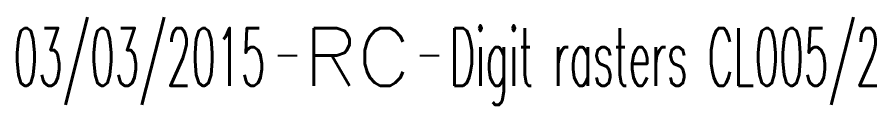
# Model space of a CAD drawing. Header units: millimetres. Extents: x 150000 to 151000, y 126510 to 127007.
# Drawn here: x 150441.15 to 150463.52, y 126760.16 to 126762.45 of the extents above; entities that cross this region are included whole.
import ezdxf
from ezdxf.enums import TextEntityAlignment as Align

# ---------------------------------------------------------------- set-up
doc = ezdxf.new("R2010")
doc.units = ezdxf.units.MM
doc.layers.get('0').update_dxf_attribs({"linetype": 'CONTINUOUS'})
doc.layers.add('G_910', color=7, linetype='CONTINUOUS')
doc.styles.get("Standard").update_dxf_attribs({"font": 'romans.shx', "width": 0.85})

# ---------------------------------------------------------------- blocks, each defined once
blk = doc.blocks.new('GIS_MODF')
at = {"color": 0, "linetype": 'Continuous', "flags": 128}
for points in [[(-2.176, -0.014), (-1.676, -0.014)], [(1.519, -0.014), (2.019, -0.014)]]:
    blk.add_lwpolyline(points, dxfattribs=at)
at = {"color": 0, "linetype": 'Continuous', "width": 0.5}
blk.add_attdef('DATE', text='', height=1.5, dxfattribs=at).set_placement((-2.502, -0.798), align=Align.RIGHT)
at = {"color": 0, "linetype": 'Continuous', "width": 1.771291}
blk.add_attdef('USER', text='', height=1.5, dxfattribs=at).set_placement((-1.507, -0.798), (1.276, -0.798), align=Align.FIT)
at = {"color": 0, "linetype": 'Continuous', "width": 0.5}
blk.add_attdef('DESC', (2.289, -0.798), '', height=1.5, dxfattribs=at)

msp = doc.modelspace()

# ---------------------------------------------------------------- block references
at = {"layer": 'G_910', "linetype": 'Continuous'}
ref = msp.add_blockref('GIS_MODF', (150450.11, 126761.461), dxfattribs=at)
ref.add_attrib('DATE', '03/03/2015', dxfattribs={"layer": '0', "color": 0, "linetype": 'Continuous', "height": 1.5, "width": 0.5}).set_placement((150447.608, 126760.662), align=Align.RIGHT)
ref.add_attrib('USER', 'RC', dxfattribs={"layer": '0', "color": 0, "linetype": 'Continuous', "height": 1.5, "width": 0.99919}).set_placement((150448.603, 126760.662), (150451.386, 126760.662), align=Align.FIT)
ref.add_attrib('DESC', 'Digit rasters CL005/2', (150452.399, 126760.662), dxfattribs={"layer": '0', "color": 0, "linetype": 'Continuous', "height": 1.5, "width": 0.5})

doc.saveas('drawing.dxf')
